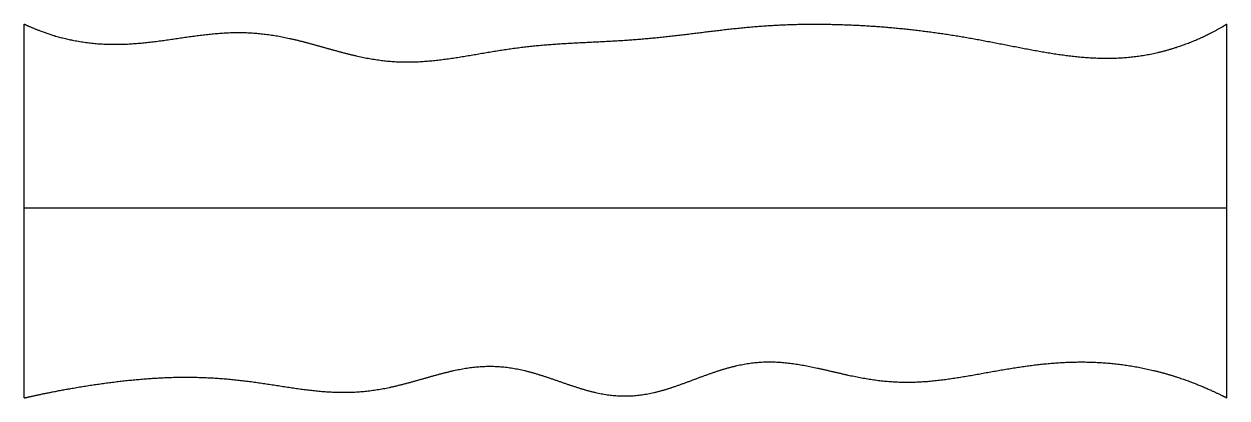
# Model space of a CAD drawing. Header units: millimetres. Extents: x 0 to 10, y -0.1 to 3.1.
import ezdxf

# ---------------------------------------------------------------- set-up
doc = ezdxf.new("R2010")
doc.units = ezdxf.units.MM
doc.layers.get('0').update_dxf_attribs({"linetype": 'CONTINUOUS'})

msp = doc.modelspace()

# ---------------------------------------------------------------- linework, layer by layer
for points in [[(0, -0.055), (0, 0.069), (0, 0.318), (0, 0.691), (0, 1.189), (0, 1.811), (0, 2.309), (0, 2.682), (0, 2.931), (0, 3.055)], [(0, 3.055), (0.04, 3.037), (0.119, 3.002), (0.239, 2.958), (0.398, 2.916), (0.598, 2.887), (0.799, 2.882), (0.999, 2.896), (1.201, 2.924), (1.402, 2.955), (1.603, 2.981), (1.803, 2.99), (2.003, 2.977), (2.202, 2.941), (2.401, 2.888), (2.6, 2.83), (2.798, 2.778), (2.997, 2.744), (3.197, 2.734), (3.397, 2.747), (3.598, 2.775), (3.799, 2.811), (4, 2.845), (4.201, 2.872), (4.402, 2.889), (4.603, 2.9), (4.803, 2.909), (5.004, 2.92), (5.204, 2.936), (5.404, 2.957), (5.604, 2.982), (5.805, 3.007), (6.006, 3.029), (6.207, 3.045), (6.408, 3.054), (6.609, 3.056), (6.809, 3.051), (7.01, 3.042), (7.211, 3.027), (7.411, 3.006), (7.611, 2.98), (7.811, 2.949), (8.011, 2.912), (8.212, 2.872), (8.412, 2.833), (8.612, 2.799), (8.812, 2.775), (9.012, 2.766), (9.211, 2.776), (9.409, 2.809), (9.607, 2.865), (9.764, 2.928), (9.882, 2.987), (9.961, 3.032), (10, 3.055)], [(10, -0.055), (10, 0.069), (10, 0.318), (10, 0.691), (10, 1.189), (10, 1.811), (10, 2.309), (10, 2.682), (10, 2.931), (10, 3.055)], [(0, 1.527), (0.4, 1.527), (1.2, 1.527), (2.4, 1.527), (4, 1.527), (6, 1.527), (7.6, 1.527), (8.8, 1.527), (9.6, 1.527), (10, 1.527)], [(0, -0.055), (0.04, -0.046), (0.12, -0.028), (0.24, -0.003), (0.4, 0.027), (0.6, 0.059), (0.8, 0.086), (1.001, 0.105), (1.202, 0.118), (1.403, 0.12), (1.604, 0.112), (1.805, 0.093), (2.007, 0.065), (2.208, 0.032), (2.409, 0.003), (2.611, -0.013), (2.812, -0.007), (3.012, 0.022), (3.213, 0.074), (3.413, 0.134), (3.613, 0.187), (3.812, 0.216), (4.012, 0.209), (4.211, 0.166), (4.41, 0.098), (4.609, 0.025), (4.808, -0.03), (5.006, -0.049), (5.204, -0.026), (5.402, 0.033), (5.6, 0.111), (5.799, 0.185), (5.998, 0.237), (6.197, 0.254), (6.398, 0.236), (6.599, 0.195), (6.8, 0.145), (7.001, 0.102), (7.202, 0.076), (7.403, 0.072), (7.604, 0.089), (7.805, 0.12), (8.006, 0.157), (8.208, 0.193), (8.409, 0.223), (8.61, 0.242), (8.811, 0.248), (9.011, 0.239), (9.211, 0.214), (9.409, 0.173), (9.607, 0.116), (9.765, 0.056), (9.883, 0.003), (9.961, -0.035), (10, -0.055)]]:
    msp.add_open_spline(points, degree=5)

doc.saveas('drawing.dxf')
